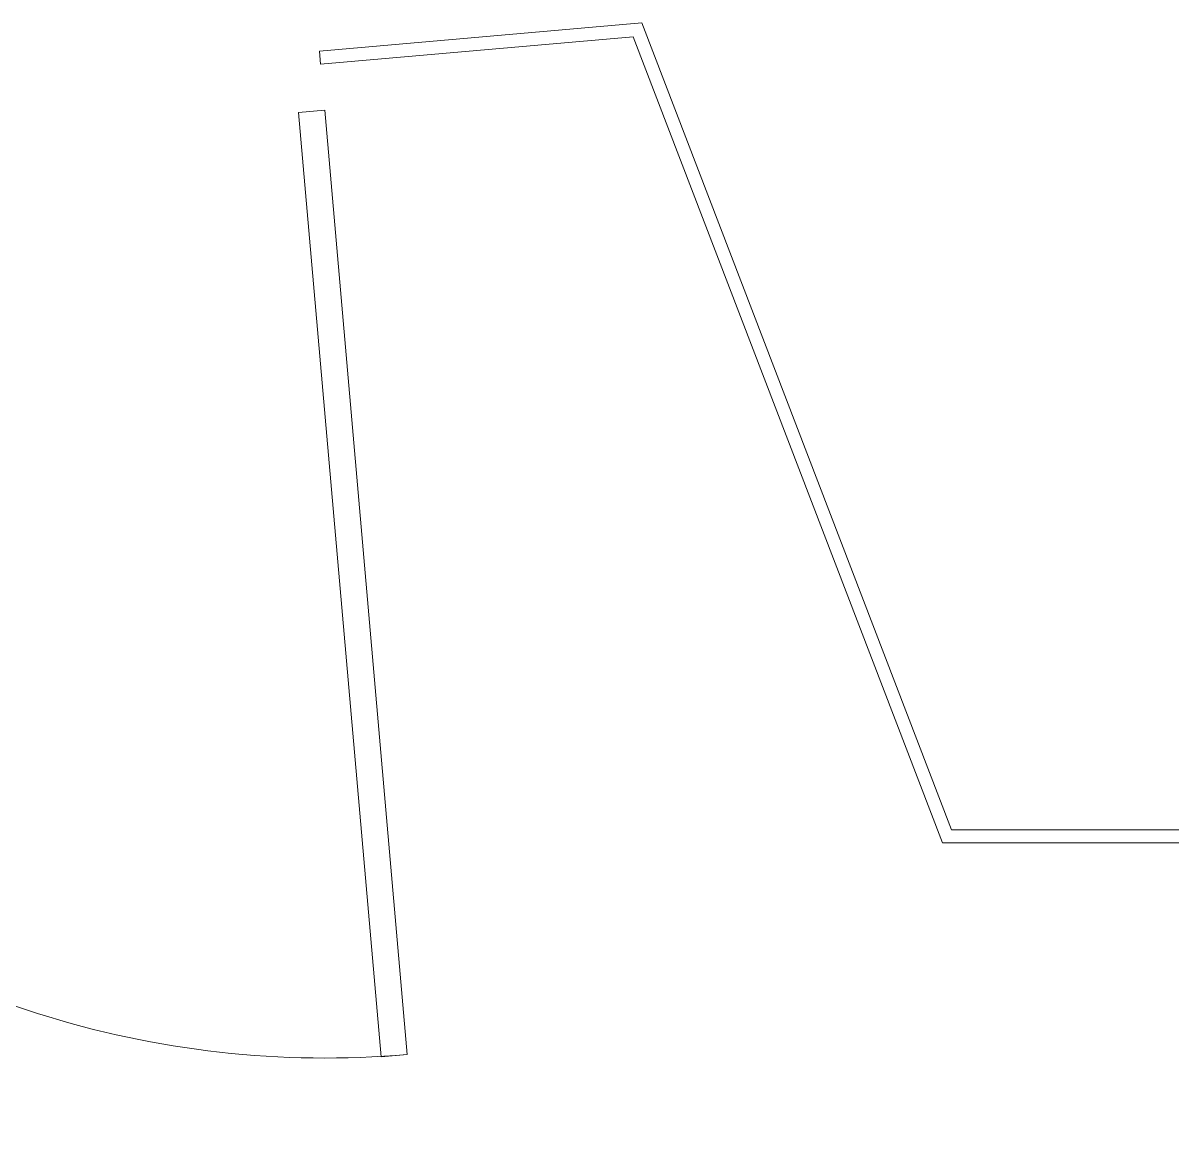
# Model space of a CAD drawing. Header units: inches. Extents: x 587 to 1284, y 1170 to 2052.
# Drawn here: x 953.34 to 996.97, y 1291.61 to 1333.92 of the extents above; entities that cross this region are included whole.
import ezdxf

# ---------------------------------------------------------------- set-up
doc = ezdxf.new("R2010")
doc.units = ezdxf.units.IN
doc.header["$MEASUREMENT"] = 0
doc.layers.add('A-DOOR', color=31, linetype='Continuous', lineweight=13)
doc.layers.add('I-WALL', color=2, linetype='Continuous', lineweight=13)

# ---------------------------------------------------------------- blocks, each defined once
blk = doc.blocks.new('Door - Glass Single - Full Rail - Long Handle-7788705-Level 07  POWER _ SIGNAL')
at = {"layer": 'A-DOOR', "lineweight": 20}
for p, q in [((17, -2), (18, -2)), ((17, -38), (17, -2)), ((18, -2), (18, -38)), ((18, -38), (17, -38))]:
    blk.add_line(p, q, dxfattribs=at)
at = {"layer": 'A-DOOR', "lineweight": 9}
blk.add_arc((18, -2), 36, 179.5, 270, dxfattribs=at)

msp = doc.modelspace()

# ---------------------------------------------------------------- linework, layer by layer
at = {"layer": 'I-WALL'}
for p, q in [((976.836, 1333.921), (964.597, 1332.85)), ((988.597, 1303.28), (976.836, 1333.921)), ((964.64, 1332.352), (976.504, 1333.39)), ((976.504, 1333.39), (988.254, 1302.78)), ((964.597, 1332.85), (964.64, 1332.352)), ((1129.5, 1303.28), (988.597, 1303.28)), ((988.254, 1302.78), (1129.5, 1302.78))]:
    msp.add_line(p, q, dxfattribs=at)

# ---------------------------------------------------------------- block references
at = {"layer": 'A-DOOR', "rotation": 4.999999999999918}
msp.add_blockref('Door - Glass Single - Full Rail - Long Handle-7788705-Level 07  POWER _ SIGNAL', (946.687, 1331.032), dxfattribs=at)

doc.saveas('drawing.dxf')
